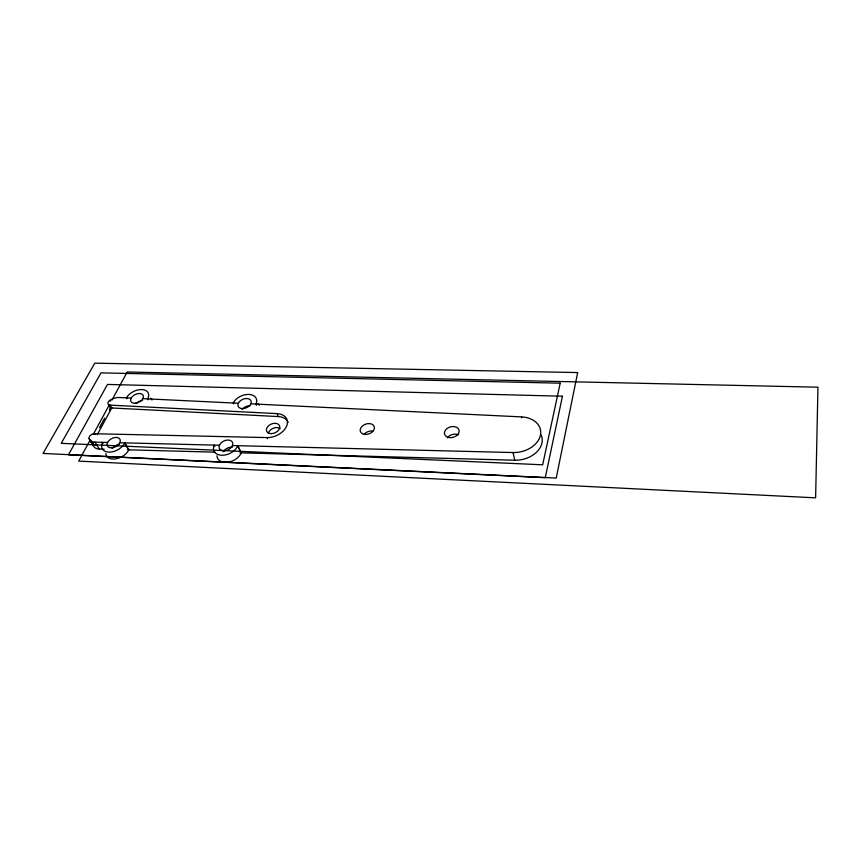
<?xml version="1.0" encoding="UTF-8"?>
<svg xmlns="http://www.w3.org/2000/svg" width="861" height="861" viewBox="0 0 861 861"><rect width="100%" height="100%" fill="white"/><g stroke="black" fill="none" stroke-linecap="round" stroke-linejoin="round"><path stroke-width="1.29" d="M97.25 434.719L111.747 407.963L110.133 405.133A4.154 2.551 -26.9 0 1 107.937 403.368A4.154 2.551 -26.9 0 1 109.971 400.311A10.881 6.716 -26.9 0 1 119.173 397.502L131.173 398.083M99.445 427.723L104.611 418.209M90.19 440.003L78.695 461.109L815.625 497.841L817.95 387.192L127.224 371.995L111.898 400.139M93.375 434.138L109.347 404.831M93.257 445.471L89.081 438.583A4.283 2.669 -28.3 0 1 90.47 435.343A4.283 2.669 -28.3 0 1 94.581 433.729L267.05 437.592A16.327 11.042 -23 0 0 286.616 426.13A16.327 11.042 -23 0 0 277.081 413.614L110.133 405.133M89.081 438.583A11.171 6.974 -28.1 0 0 95.054 442.145L107.603 442.457M119.819 442.758L219.437 445.234M232.459 445.557L513.038 452.542A24.054 17.511 -12 0 0 540.353 435.558A24.054 17.511 -12 0 0 521.518 416.896L250.831 403.841M93.031 443.684A11.096 6.974 -28.2 0 0 99.209 449.044L104.235 449.173M127.589 449.808L215.024 452.154M239.875 452.821L514.77 460.204A23.893 17.5 -12 0 0 541.149 434.88M142.861 398.643L238.325 403.239M109.745 405.219A4.144 2.551 -27 0 0 111.747 407.963L278.34 416.573A16.284 11.042 -23.1 0 1 288.187 422.428M95.054 442.145L99.209 449.044M94.581 433.729L95.108 434.611M103.159 443.2L102.631 442.328A12.958 8.201 -28.1 0 0 108.841 452.133A12.958 8.201 -28.1 0 0 124.737 443.092L128.741 450.045A12.883 8.212 -28.2 0 1 115.665 458.881A12.883 8.212 -28.2 0 1 105.795 453.575M124.845 442.888L128.849 449.84M109.971 400.311L110.477 401.194M126.901 398.729L126.416 397.847A12.463 7.738 -26.3 0 1 141.785 389.559A12.463 7.738 -26.3 0 1 147.758 398.686L148.232 399.558M147.661 398.869L148.135 399.752M214.809 446.45L214.141 445.105A13.195 8.868 -25.1 0 0 221.718 455.254A13.195 8.868 -25.1 0 0 237.722 445.901L241.123 453.069A13.109 8.879 -25.2 0 1 227.487 462.292A13.109 8.879 -25.2 0 1 216.972 455.813M237.808 445.697L241.209 452.854M233.654 403.895L233.245 403.002A12.754 8.373 -23.4 0 1 248.797 394.413A12.754 8.373 -23.4 0 1 256.061 403.895L256.46 404.799M267.05 437.592L267.545 438.701M255.965 404.089L256.363 405.004M277.081 413.614L278.34 416.573M513.038 452.542L514.77 460.204M521.518 416.896L521.723 417.865M136.199 403.475A6.813 4.262 -26.4 0 1 142.463 400.516M242.135 409.513A6.963 4.606 -23.5 0 1 250.024 405.703M112.35 448.333A7.082 4.52 -28.2 0 1 119.324 444.405M223.236 451.767A7.211 4.886 -25.2 0 1 232.319 447.236M150.46 398.148A12.388 7.749 -26.4 0 1 151.966 400.042M258.096 403.852A12.667 8.384 -23.5 0 1 259.183 405.24M268.32 433.417A6.996 4.768 -23.1 0 1 273.206 428.304A6.996 4.768 -23.1 0 1 280.191 428.541M96.744 444.954A11.139 6.974 -28.2 0 1 90.782 441.392A4.273 2.669 -28.4 0 1 90.846 440.014M93.472 443.049A6.64 3.767 -87.1 0 1 90.782 441.392M109.821 410.503A4.154 2.303 26.4 0 1 111.747 407.963M364.235 434.159A7.297 5.155 -19.4 0 1 372.964 431.124M447.419 437.862A7.469 5.414 -15.4 0 1 458.547 434.837M577.666 372.565L556.228 478.07L43.05 453.435L94.785 363.159L577.666 372.565M562.448 396.221L545.271 477.672L68.482 454.769L107.474 384.426L562.448 396.221M560.199 383.177L542.678 464.8L61.239 443.329L100.985 372.867L560.199 383.177M271.312 433.632A7.017 4.757 -23.1 0 0 279.577 425.818A7.017 4.757 -23.1 0 0 268.352 425.937A7.017 4.757 -23.1 0 0 271.312 433.632M365.268 434.439A7.351 5.155 -19.3 0 0 374.234 426.604A7.351 5.155 -19.3 0 0 362.373 425.98A7.351 5.155 -19.3 0 0 365.268 434.439M449.184 437.592A7.523 5.414 -15.4 0 0 459.074 430.274A7.523 5.414 -15.4 0 0 447.085 428.455A7.523 5.414 -15.4 0 0 449.184 437.592M224.043 450.809A7.254 4.875 -25.1 0 0 232.621 442.619A7.254 4.875 -25.1 0 0 221.159 442.834A7.254 4.875 -25.1 0 0 224.043 450.809M112.07 447.795A7.125 4.509 -28.1 0 0 120.088 439.476A7.125 4.509 -28.1 0 0 108.949 440.606A7.125 4.509 -28.1 0 0 112.07 447.795M242.694 408.62A7.006 4.606 -23.4 0 0 251.068 400.935A7.006 4.606 -23.4 0 0 239.939 401.129A7.006 4.606 -23.4 0 0 242.694 408.62M135.425 403.217A6.856 4.262 -26.3 0 0 143.195 395.425A6.856 4.262 -26.3 0 0 132.4 396.49A6.856 4.262 -26.3 0 0 135.425 403.217"/></g></svg>
